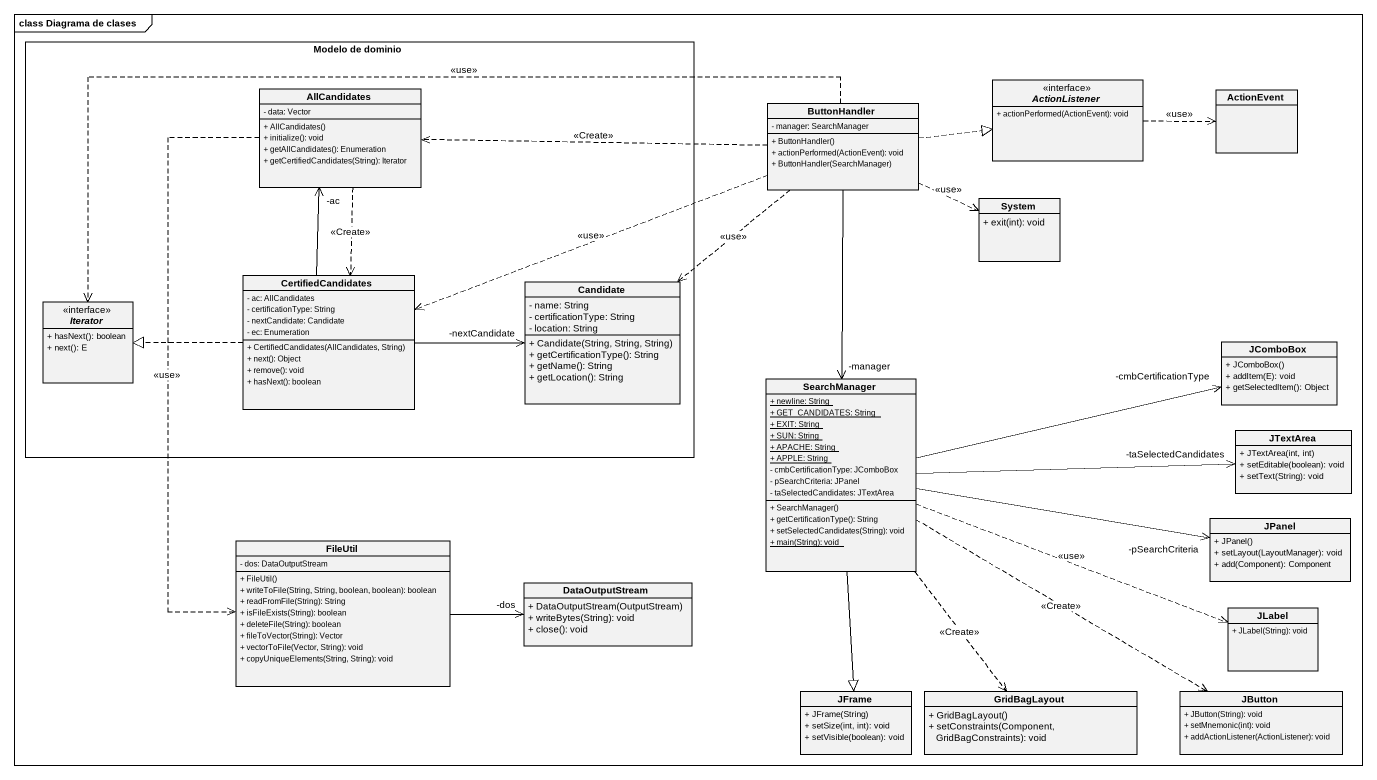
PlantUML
@startuml
mainframe class Diagrama de clases
hide circle
hide empty members
skinparam classAttributeIconSize 0
rectangle "Modelo de dominio" as Modelo_de_dominio {
  class AllCandidates {
    - data: Vector
    + AllCandidates()
    + initialize(): void
    + getAllCandidates(): Enumeration
    + getCertifiedCandidates(String): Iterator
  }
  class CertifiedCandidates {
    - ac: AllCandidates
    - certificationType: String
    - nextCandidate: Candidate
    - ec: Enumeration
    + CertifiedCandidates(AllCandidates, String)
    + next(): Object
    + remove(): void
    + hasNext(): boolean
  }
  class Candidate {
    - name: String
    - certificationType: String
    - location: String
    + Candidate(String, String, String)
    + getCertificationType(): String
    + getName(): String
    + getLocation(): String
  }
  interface Iterator {
    + hasNext(): boolean
    + next(): E
  }
}
interface ActionListener {
  + actionPerformed(ActionEvent): void
}
class ButtonHandler {
  - manager: SearchManager
  + ButtonHandler()
  + actionPerformed(ActionEvent): void
  + ButtonHandler(SearchManager)
}
class ActionEvent
class System {
  + exit(int): void
}
class JComboBox {
  + JComboBox()
  + addItem(E): void
  + getSelectedItem(): Object
}
class SearchManager {
  {static} + newline: String
  {static} + GET_CANDIDATES: String
  {static} + EXIT: String
  {static} + SUN: String
  {static} + APACHE: String
  {static} + APPLE: String
  - cmbCertificationType: JComboBox
  - pSearchCriteria: JPanel
  - taSelectedCandidates: JTextArea
  + SearchManager()
  + getCertificationType(): String
  + setSelectedCandidates(String): void
  {static} + main(String): void
}
class JTextArea {
  + JTextArea(int, int)
  + setEditable(boolean): void
  + setText(String): void
}
class JPanel {
  + JPanel()
  + setLayout(LayoutManager): void
  + add(Component): Component
}
class FileUtil {
  - dos: DataOutputStream
  + FileUtil()
  + writeToFile(String, String, boolean, boolean): boolean
  + readFromFile(String): String
  + isFileExists(String): boolean
  + deleteFile(String): boolean
  + fileToVector(String): Vector
  + vectorToFile(Vector, String): void
  + copyUniqueElements(String, String): void
}
class DataOutputStream {
  + DataOutputStream(OutputStream)
  + writeBytes(String): void
  + close(): void
}
class JLabel {
  + JLabel(String): void
}
class JFrame {
  + JFrame(String)
  + setSize(int, int): void
  + setVisible(boolean): void
}
class GridBagLayout {
  + GridBagLayout()
  + setConstraints(Component, GridBagConstraints): void
}
class JButton {
  + JButton(String): void
  + setMnemonic(int): void
  + addActionListener(ActionListener): void
}
ActionListener .right.> ActionEvent : <<use>>
AllCandidates ..> CertifiedCandidates : <<Create>>
AllCandidates ..> FileUtil : <<use>>
ButtonHandler .right.|> ActionListener
ButtonHandler .left.> AllCandidates : <<Create>>
ButtonHandler .right.> System : <<use>>
ButtonHandler .left.> CertifiedCandidates : <<use>>
ButtonHandler ..> Candidate : <<use>>
ButtonHandler .left.> Iterator : <<use>>
ButtonHandler --> "-manager" SearchManager
CertifiedCandidates -up-> "-ac" AllCandidates
CertifiedCandidates -right-> "-nextCandidate" Candidate
CertifiedCandidates .left.|> Iterator
SearchManager -right-> "-cmbCertificationType" JComboBox
SearchManager -right-> "-taSelectedCandidates" JTextArea
SearchManager -right-> "-pSearchCriteria" JPanel
SearchManager .right.> JLabel : <<use>>
SearchManager --|> JFrame
SearchManager ..> GridBagLayout : <<Create>>
SearchManager .right.> JButton : <<Create>>
FileUtil -right-> "-dos" DataOutputStream
@enduml
